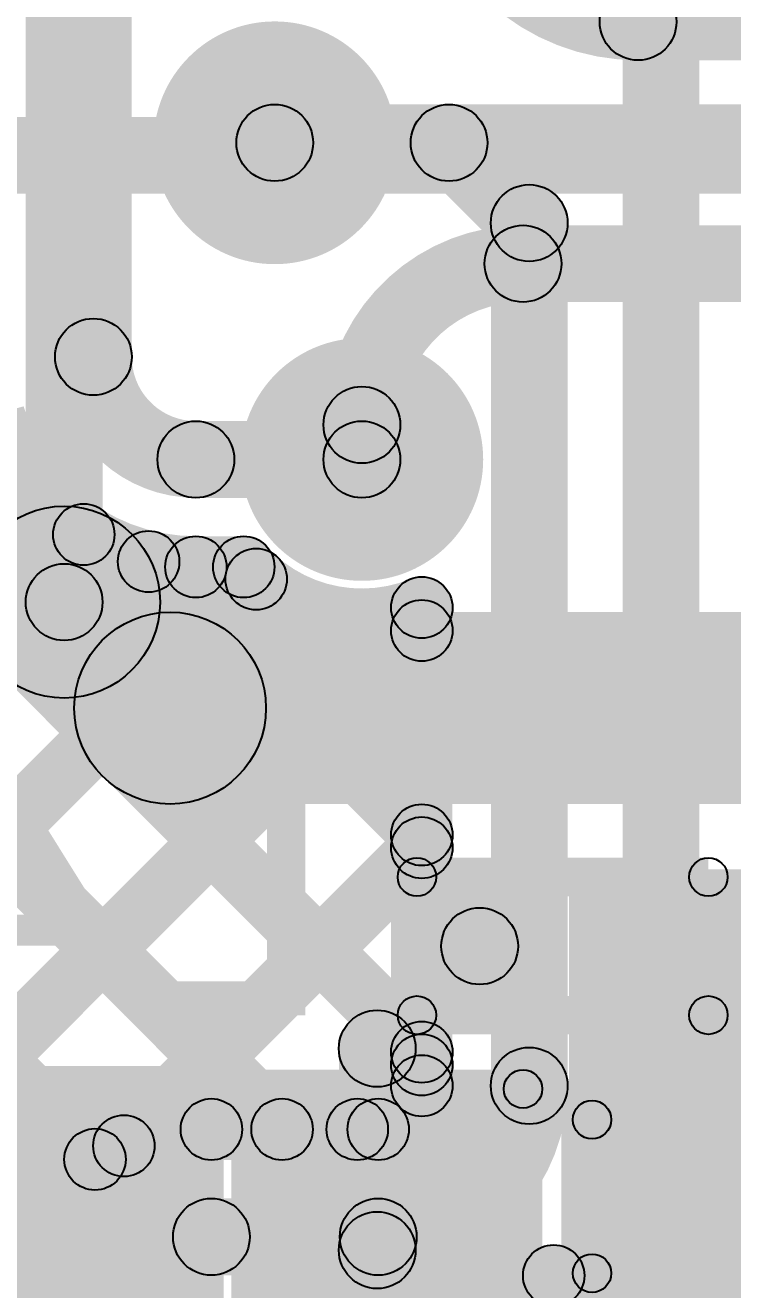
# Model space of a CAD drawing. Header units: millimetres. Extents: x -2.17 to 2.17, y -2.17 to 2.17.
# Drawn here: x 0.1061 to 0.1983, y -0.1478 to 0.0169 of the extents above; entities that cross this region are included whole.
import ezdxf

# ---------------------------------------------------------------- set-up
doc = ezdxf.new("R2010")
doc.units = ezdxf.units.MM
doc.header["$MEASUREMENT"] = 0
for name, color, linetype in [('BottomLayer', 5, 'Continuous'), ('BottomOverlay', 54, 'Continuous'), ('BottomPaste', 16, 'Continuous'), ('BottomSolder', 6, 'Continuous'), ('Mechanical1', 6, 'Continuous'), ('Mechanical2', 216, 'Continuous'), ('TopLayer', 1, 'Continuous'), ('TopSolder', 216, 'Continuous'), ('ViaHoleLayer', 16, 'Continuous')]:
    doc.layers.add(name, color=color, linetype=linetype)

# ---------------------------------------------------------------- blocks, each defined once
blk = doc.blocks.new('S______B______B_51')
at = {"layer": 'BottomLayer'}
for points in [[(-0.015, 0.0175), (-0.015, -0.0175), (-0.045, -0.0175), (-0.045, 0.0175)], [(0.045, 0.0175), (0.045, -0.0175), (0.015, -0.0175), (0.015, 0.0175)]]:
    blk.add_hatch(color=5, dxfattribs=at).paths.add_polyline_path(points)
at = {"layer": 'BottomOverlay'}
for points in [[(-0.049, 0.0185), (-0.049, 0.0235), (0.049, 0.0235), (0.049, 0.0185)], [(0.0515, -0.021), (0.0465, -0.021), (0.0465, 0.021), (0.0515, 0.021)]]:
    blk.add_hatch(color=54, dxfattribs=at).paths.add_polyline_path(points)
h = blk.add_hatch(color=54, dxfattribs=at)
edge = h.paths.add_edge_path()
edge.add_arc((0.049, 0.021), 0.0025, 0, 360)
h = blk.add_hatch(color=54, dxfattribs=at)
edge = h.paths.add_edge_path()
edge.add_arc((0.049, 0.021), 0.0025, 0, 360)
at = {"layer": 'BottomPaste'}
for points in [[(-0.015, 0.0175), (-0.015, -0.0175), (-0.045, -0.0175), (-0.045, 0.0175)], [(0.045, 0.0175), (0.045, -0.0175), (0.015, -0.0175), (0.015, 0.0175)]]:
    blk.add_hatch(color=16, dxfattribs=at).paths.add_polyline_path(points)
at = {"layer": 'BottomSolder'}
for points in [[(-0.011, 0.0215), (-0.011, -0.0215), (-0.049, -0.0215), (-0.049, 0.0215)], [(0.049, 0.0215), (0.049, -0.0215), (0.011, -0.0215), (0.011, 0.0215)]]:
    blk.add_hatch(color=6, dxfattribs=at).paths.add_polyline_path(points)
at = {"layer": 'BottomOverlay'}
blk.add_circle((0.049, 0.021), 0.0025, dxfattribs=at)
blk.add_circle((0.049, 0.021), 0.0025, dxfattribs=at)
blk = doc.blocks.new('IND_0201_B_277')
at = {"layer": 'BottomLayer'}
for points in [[(-0.01575, 0.00591), (-0.00591, 0.00591), (-0.00591, -0.00591), (-0.01575, -0.00591)], [(0.00591, 0.00591), (0.01575, 0.00591), (0.01575, -0.00591), (0.00591, -0.00591)]]:
    blk.add_hatch(color=5, dxfattribs=at).paths.add_polyline_path(points)
at = {"layer": 'BottomOverlay'}
h = blk.add_hatch(color=54, dxfattribs=at)
edge = h.paths.add_edge_path()
edge.add_arc((-0.019, 0.009), 0.0025, 0, 360)
h = blk.add_hatch(color=54, dxfattribs=at)
edge = h.paths.add_edge_path()
edge.add_arc((-0.019, 0.009), 0.0025, 0, 360)
for points in [[(-0.019, 0.0065), (-0.019, 0.0115), (0.019, 0.0115), (0.019, 0.0065)], [(-0.0165, -0.009), (-0.0215, -0.009), (-0.0215, 0.009), (-0.0165, 0.009)], [(0.0215, -0.009), (0.0165, -0.009), (0.0165, 0.009), (0.0215, 0.009)], [(-0.019, -0.0115), (-0.019, -0.0065), (0.019, -0.0065), (0.019, -0.0115)]]:
    blk.add_hatch(color=54, dxfattribs=at).paths.add_polyline_path(points)
h = blk.add_hatch(color=54, dxfattribs=at)
edge = h.paths.add_edge_path()
edge.add_arc((0.019, 0.009), 0.0025, 0, 360)
h = blk.add_hatch(color=54, dxfattribs=at)
edge = h.paths.add_edge_path()
edge.add_arc((0.019, 0.009), 0.0025, 0, 360)
h = blk.add_hatch(color=54, dxfattribs=at)
edge = h.paths.add_edge_path()
edge.add_arc((-0.019, -0.009), 0.0025, 0, 360)
h = blk.add_hatch(color=54, dxfattribs=at)
edge = h.paths.add_edge_path()
edge.add_arc((-0.019, -0.009), 0.0025, 0, 360)
h = blk.add_hatch(color=54, dxfattribs=at)
edge = h.paths.add_edge_path()
edge.add_arc((0.019, -0.009), 0.0025, 0, 360)
h = blk.add_hatch(color=54, dxfattribs=at)
edge = h.paths.add_edge_path()
edge.add_arc((0.019, -0.009), 0.0025, 0, 360)
at = {"layer": 'BottomPaste'}
for points in [[(-0.01575, 0.00591), (-0.00591, 0.00591), (-0.00591, -0.00591), (-0.01575, -0.00591)], [(0.00591, 0.00591), (0.01575, 0.00591), (0.01575, -0.00591), (0.00591, -0.00591)]]:
    blk.add_hatch(color=16, dxfattribs=at).paths.add_polyline_path(points)
at = {"layer": 'BottomSolder'}
for points in [[(-0.01791, 0.00807), (-0.00374, 0.00807), (-0.00374, -0.00807), (-0.01791, -0.00807)], [(0.00374, 0.00807), (0.01791, 0.00807), (0.01791, -0.00807), (0.00374, -0.00807)]]:
    blk.add_hatch(color=6, dxfattribs=at).paths.add_polyline_path(points)
at = {"layer": 'BottomOverlay'}
for centre in [(-0.019, 0.009), (-0.019, 0.009), (0.019, 0.009), (0.019, 0.009), (-0.019, -0.009), (-0.019, -0.009), (0.019, -0.009), (0.019, -0.009)]:
    blk.add_circle(centre, 0.0025, dxfattribs=at)
blk = doc.blocks.new('C__0402_B_443')
at = {"layer": 'BottomLayer'}
for points in [[(-0.0095, 0.0125), (-0.0095, -0.0125), (-0.0275, -0.0125), (-0.0275, 0.0125)], [(0.0275, 0.0125), (0.0275, -0.0125), (0.0095, -0.0125), (0.0095, 0.0125)]]:
    blk.add_hatch(color=5, dxfattribs=at).paths.add_polyline_path(points)
at = {"layer": 'BottomOverlay'}
h = blk.add_hatch(color=54, dxfattribs=at)
edge = h.paths.add_edge_path()
edge.add_arc((-0.031, 0.016), 0.0025, 0, 360)
h = blk.add_hatch(color=54, dxfattribs=at)
edge = h.paths.add_edge_path()
edge.add_arc((-0.031, 0.016), 0.0025, 0, 360)
for points in [[(-0.011, 0.0185), (-0.011, 0.0135), (-0.031, 0.0135), (-0.031, 0.0185)], [(0.031, 0.0185), (0.031, 0.0135), (0.011, 0.0135), (0.011, 0.0185)], [(-0.0285, -0.016), (-0.0335, -0.016), (-0.0335, 0.016), (-0.0285, 0.016)], [(0.0335, -0.016), (0.0285, -0.016), (0.0285, 0.016), (0.0335, 0.016)], [(-0.011, -0.0135), (-0.011, -0.0185), (-0.031, -0.0185), (-0.031, -0.0135)], [(0.031, -0.0135), (0.031, -0.0185), (0.011, -0.0185), (0.011, -0.0135)]]:
    blk.add_hatch(color=54, dxfattribs=at).paths.add_polyline_path(points)
h = blk.add_hatch(color=54, dxfattribs=at)
edge = h.paths.add_edge_path()
edge.add_arc((-0.011, 0.016), 0.0025, 0, 360)
h = blk.add_hatch(color=54, dxfattribs=at)
edge = h.paths.add_edge_path()
edge.add_arc((0.011, 0.016), 0.0025, 0, 360)
h = blk.add_hatch(color=54, dxfattribs=at)
edge = h.paths.add_edge_path()
edge.add_arc((0.031, 0.016), 0.0025, 0, 360)
h = blk.add_hatch(color=54, dxfattribs=at)
edge = h.paths.add_edge_path()
edge.add_arc((0.031, 0.016), 0.0025, 0, 360)
h = blk.add_hatch(color=54, dxfattribs=at)
edge = h.paths.add_edge_path()
edge.add_arc((-0.031, -0.016), 0.0025, 0, 360)
h = blk.add_hatch(color=54, dxfattribs=at)
edge = h.paths.add_edge_path()
edge.add_arc((-0.031, -0.016), 0.0025, 0, 360)
h = blk.add_hatch(color=54, dxfattribs=at)
edge = h.paths.add_edge_path()
edge.add_arc((-0.011, -0.016), 0.0025, 0, 360)
h = blk.add_hatch(color=54, dxfattribs=at)
edge = h.paths.add_edge_path()
edge.add_arc((0.011, -0.016), 0.0025, 0, 360)
h = blk.add_hatch(color=54, dxfattribs=at)
edge = h.paths.add_edge_path()
edge.add_arc((0.031, -0.016), 0.0025, 0, 360)
h = blk.add_hatch(color=54, dxfattribs=at)
edge = h.paths.add_edge_path()
edge.add_arc((0.031, -0.016), 0.0025, 0, 360)
at = {"layer": 'BottomPaste'}
for points in [[(-0.0095, 0.0125), (-0.0095, -0.0125), (-0.0275, -0.0125), (-0.0275, 0.0125)], [(0.0275, 0.0125), (0.0275, -0.0125), (0.0095, -0.0125), (0.0095, 0.0125)]]:
    blk.add_hatch(color=16, dxfattribs=at).paths.add_polyline_path(points)
at = {"layer": 'BottomSolder'}
for points in [[(-0.00714, 0.01486), (-0.00714, -0.01486), (-0.02986, -0.01486), (-0.02986, 0.01486)], [(0.02986, 0.01486), (0.02986, -0.01486), (0.00714, -0.01486), (0.00714, 0.01486)]]:
    blk.add_hatch(color=6, dxfattribs=at).paths.add_polyline_path(points)
at = {"layer": 'BottomOverlay'}
for centre in [(-0.031, 0.016), (-0.031, 0.016), (-0.011, 0.016), (0.011, 0.016), (0.031, 0.016), (0.031, 0.016), (-0.031, -0.016), (-0.031, -0.016), (-0.011, -0.016), (0.011, -0.016), (0.031, -0.016), (0.031, -0.016)]:
    blk.add_circle(centre, 0.0025, dxfattribs=at)

msp = doc.modelspace()

# ---------------------------------------------------------------- hatches: boundary and pattern name
at = {"layer": 'BottomLayer'}
for points in [[(0.11619, -0.05819), (0.10619, -0.05819), (0.10619, 0.05279), (0.11619, 0.05279)], [(0.186, 0.01239), (0.186, 0.02239), (0.43494, 0.02239), (0.43494, 0.01239)], [(0.13864, -0.00336), (0.13864, 0.00664), (0.43494, 0.00664), (0.43494, -0.00336)], [(0.171, -0.01911), (0.171, -0.00911), (0.43494, -0.00911), (0.43494, -0.01911)], [(0.155, -0.03961), (0.145, -0.03961), (0.145, -0.03511), (0.155, -0.03511)], [(0.10235, -0.06703), (0.12003, -0.04935), (0.13384, -0.06316), (0.11616, -0.08084)], [(0.125, -0.0845), (0.125, -0.0595), (0.264, -0.0595), (0.264, -0.0845)], [(0.177, -0.147), (0.251, -0.147), (0.251, -0.093), (0.177, -0.093)], [(0.15554, -0.11988), (0.14846, -0.11281), (0.16181, -0.09946), (0.16888, -0.10654)], [(0.157, -0.14261), (0.147, -0.14261), (0.147, -0.11635), (0.157, -0.11635)], [(-0.043, -0.55161), (0.132, -0.55161), (0.132, -0.11861), (-0.043, -0.11861)], [(0.176, -0.16), (0.304, -0.16), (0.304, -0.122), (0.176, -0.122)]]:
    msp.add_hatch(color=5, dxfattribs=at).paths.add_polyline_path(points)
h = msp.add_hatch(color=5, dxfattribs=at)
edge = h.paths.add_edge_path()
edge.add_arc((0.186, 0.01739), 0.005, 0, 360)
h = msp.add_hatch(color=5, dxfattribs=at)
edge = h.paths.add_edge_path()
edge.add_arc((0.186, 0.01739), 0.005, 0, 360)
h = msp.add_hatch(color=5, dxfattribs=at)
edge = h.paths.add_edge_path()
edge.add_arc((0.13864, 0.00164), 0.01181, 0, 360)
h = msp.add_hatch(color=5, dxfattribs=at)
edge = h.paths.add_edge_path()
edge.add_arc((0.13864, 0.00164), 0.005, 0, 360)
h = msp.add_hatch(color=5, dxfattribs=at)
edge = h.paths.add_edge_path()
edge.add_arc((0.171, -0.01411), 0.005, 0, 360)
h = msp.add_hatch(color=5, dxfattribs=at)
edge = h.paths.add_edge_path()
edge.add_arc((0.171, -0.01411), 0.005, 0, 360)
h = msp.add_hatch(color=5, dxfattribs=at)
edge = h.paths.add_edge_path()
edge.add_arc((0.15, -0.03961), 0.01181, 0, 360)
h = msp.add_hatch(color=5, dxfattribs=at)
edge = h.paths.add_edge_path()
edge.add_arc((0.15, -0.03511), 0.005, 0, 360)
h = msp.add_hatch(color=5, dxfattribs=at)
edge = h.paths.add_edge_path()
edge.add_arc((0.15, -0.03511), 0.005, 0, 360)
h = msp.add_hatch(color=5, dxfattribs=at)
edge = h.paths.add_edge_path()
edge.add_arc((0.15, -0.03961), 0.005, 0, 360)
h = msp.add_hatch(color=5, dxfattribs=at)
edge = h.paths.add_edge_path()
edge.add_arc((0.11119, -0.05819), 0.0125, 0, 360)
h = msp.add_hatch(color=5, dxfattribs=at)
edge = h.paths.add_edge_path()
edge.add_arc((0.11119, -0.05819), 0.005, 0, 360)
h = msp.add_hatch(color=5, dxfattribs=at)
edge = h.paths.add_edge_path()
edge.add_arc((0.125, -0.072), 0.0125, 0, 360)
h = msp.add_hatch(color=5, dxfattribs=at)
edge = h.paths.add_edge_path()
edge.add_arc((0.125, -0.072), 0.0125, 0, 360)
h = msp.add_hatch(color=5, dxfattribs=at)
edge = h.paths.add_edge_path()
edge.add_arc((0.16535, -0.103), 0.005, 0, 360)
h = msp.add_hatch(color=5, dxfattribs=at)
edge = h.paths.add_edge_path()
edge.add_arc((0.152, -0.11635), 0.005, 0, 360)
h = msp.add_hatch(color=5, dxfattribs=at)
edge = h.paths.add_edge_path()
edge.add_arc((0.152, -0.11635), 0.005, 0, 360)
h = msp.add_hatch(color=5, dxfattribs=at)
edge = h.paths.add_edge_path()
edge.add_arc((0.152, -0.14261), 0.005, 0, 360)
at = {"layer": 'BottomSolder'}
h = msp.add_hatch(color=6, dxfattribs=at)
edge = h.paths.add_edge_path()
edge.add_arc((0.13864, 0.00164), 0.01581, 0, 360)
h = msp.add_hatch(color=6, dxfattribs=at)
edge = h.paths.add_edge_path()
edge.add_arc((0.15, -0.03961), 0.01581, 0, 360)
at = {"layer": 'Mechanical1'}
msp.add_hatch(color=6, dxfattribs=at).paths.add_polyline_path([(0, -0.005), (0, 0.005), (2.16461, 0.005), (2.16461, -0.005)])
at = {"layer": 'TopLayer'}
for points in [[(0.194, -0.20061), (0.184, -0.20061), (0.184, 0.18839), (0.194, 0.18839)], [(0.12, -0.02625), (0.11, -0.02625), (0.11, 0.074), (0.12, 0.074)], [(0.13864, -0.00336), (0.13864, 0.00664), (0.16136, 0.00664), (0.16136, -0.00336)], [(0.15782, -0.00189), (0.16489, 0.00518), (0.17535, -0.00528), (0.16828, -0.01235)], [(0.17681, -0.12119), (0.16681, -0.12119), (0.16681, -0.00881), (0.17681, -0.00881)], [(0.12836, -0.04461), (0.12836, -0.03461), (0.15, -0.03461), (0.15, -0.04461)], [(-0.05106, -0.21985), (-0.05672, -0.2142), (0.11092, -0.04656), (0.11658, -0.05221)], [(0.09077, -0.05542), (0.09643, -0.04977), (0.16064, -0.11398), (0.15498, -0.11963)], [(0.11937, -0.05574), (0.12503, -0.05008), (0.16064, -0.08569), (0.15498, -0.09135)], [(0.12836, -0.05761), (0.12836, -0.04961), (0.1346, -0.04961), (0.1346, -0.05761)], [(-0.02425, -0.22133), (-0.02991, -0.21567), (0.13339, -0.05238), (0.13905, -0.05803)], [(0.00369, -0.22168), (-0.00197, -0.21602), (0.15498, -0.05907), (0.16064, -0.06472)], [(0.16181, -0.12119), (0.15381, -0.12119), (0.15381, -0.0589), (0.16181, -0.0589)], [(0.07912, -0.07205), (0.08477, -0.0664), (0.14242, -0.12404), (0.13676, -0.1297)], [(0.06482, -0.08604), (0.07048, -0.08038), (0.11804, -0.12795), (0.11239, -0.13361)], [(0.1218, -0.13184), (0.11615, -0.12619), (0.15498, -0.08735), (0.16064, -0.09301)], [(0.15223, -0.1297), (0.14658, -0.12404), (0.15498, -0.11564), (0.16064, -0.12129)], [(0.13038, -0.13087), (0.13038, -0.12287), (0.15213, -0.12287), (0.15213, -0.13087)], [(0.13038, -0.14587), (0.13038, -0.13587), (0.15213, -0.13587), (0.15213, -0.14587)], [(0.179, -0.20061), (0.171, -0.20061), (0.171, -0.14592), (0.179, -0.14592)]]:
    msp.add_hatch(color=1, dxfattribs=at).paths.add_polyline_path(points)
h = msp.add_hatch(color=1, dxfattribs=at)
edge = h.paths.add_edge_path()
edge.add_arc((0.13864, 0.00164), 0.01181, 0, 360)
h = msp.add_hatch(color=1, dxfattribs=at)
edge = h.paths.add_edge_path()
edge.add_arc((0.13864, 0.00164), 0.005, 0, 360)
h = msp.add_hatch(color=1, dxfattribs=at)
edge = h.paths.add_edge_path()
edge.add_arc((0.16136, 0.00164), 0.005, 0, 360)
h = msp.add_hatch(color=1, dxfattribs=at)
edge = h.paths.add_edge_path()
edge.add_arc((0.16136, 0.00164), 0.005, 0, 360)
h = msp.add_hatch(color=1, dxfattribs=at)
edge = h.paths.add_edge_path()
edge.add_arc((0.17181, -0.00881), 0.005, 0, 360)
h = msp.add_hatch(color=1, dxfattribs=at)
edge = h.paths.add_edge_path()
edge.add_arc((0.17181, -0.00881), 0.005, 0, 360)
h = msp.add_hatch(color=1, dxfattribs=at)
edge = h.paths.add_edge_path()
edge.add_arc((0.115, -0.02625), 0.005, 0, 360)
h = msp.add_hatch(color=1, dxfattribs=at)
edge = h.paths.add_edge_path()
edge.add_arc((0.115, -0.02625), 0.005, 0, 360)
h = msp.add_hatch(color=1, dxfattribs=at)
edge = h.paths.add_edge_path()
edge.add_arc((0.15, -0.03961), 0.01181, 0, 360)
h = msp.add_hatch(color=1, dxfattribs=at)
edge = h.paths.add_edge_path()
edge.add_arc((0.12836, -0.03961), 0.005, 0, 360)
h = msp.add_hatch(color=1, dxfattribs=at)
edge = h.paths.add_edge_path()
edge.add_arc((0.12836, -0.03961), 0.005, 0, 360)
h = msp.add_hatch(color=1, dxfattribs=at)
edge = h.paths.add_edge_path()
edge.add_arc((0.15, -0.03961), 0.005, 0, 360)
h = msp.add_hatch(color=1, dxfattribs=at)
edge = h.paths.add_edge_path()
edge.add_arc((0.11375, -0.04939), 0.004, 0, 360)
h = msp.add_hatch(color=1, dxfattribs=at)
edge = h.paths.add_edge_path()
edge.add_arc((0.1222, -0.05291), 0.004, 0, 360)
h = msp.add_hatch(color=1, dxfattribs=at)
edge = h.paths.add_edge_path()
edge.add_arc((0.12836, -0.05361), 0.004, 0, 360)
h = msp.add_hatch(color=1, dxfattribs=at)
edge = h.paths.add_edge_path()
edge.add_arc((0.12836, -0.05361), 0.004, 0, 360)
h = msp.add_hatch(color=1, dxfattribs=at)
edge = h.paths.add_edge_path()
edge.add_arc((0.1346, -0.05361), 0.004, 0, 360)
h = msp.add_hatch(color=1, dxfattribs=at)
edge = h.paths.add_edge_path()
edge.add_arc((0.1346, -0.05361), 0.004, 0, 360)
h = msp.add_hatch(color=1, dxfattribs=at)
edge = h.paths.add_edge_path()
edge.add_arc((0.13622, -0.0552), 0.004, 0, 360)
h = msp.add_hatch(color=1, dxfattribs=at)
edge = h.paths.add_edge_path()
edge.add_arc((0.15781, -0.0589), 0.004, 0, 360)
h = msp.add_hatch(color=1, dxfattribs=at)
edge = h.paths.add_edge_path()
edge.add_arc((0.15781, -0.0589), 0.004, 0, 360)
h = msp.add_hatch(color=1, dxfattribs=at)
edge = h.paths.add_edge_path()
edge.add_arc((0.15781, -0.0619), 0.004, 0, 360)
h = msp.add_hatch(color=1, dxfattribs=at)
edge = h.paths.add_edge_path()
edge.add_arc((0.15781, -0.08852), 0.004, 0, 360)
h = msp.add_hatch(color=1, dxfattribs=at)
edge = h.paths.add_edge_path()
edge.add_arc((0.15781, -0.09018), 0.004, 0, 360)
h = msp.add_hatch(color=1, dxfattribs=at)
edge = h.paths.add_edge_path()
edge.add_arc((0.15781, -0.11681), 0.004, 0, 360)
h = msp.add_hatch(color=1, dxfattribs=at)
edge = h.paths.add_edge_path()
edge.add_arc((0.15781, -0.11847), 0.004, 0, 360)
h = msp.add_hatch(color=1, dxfattribs=at)
edge = h.paths.add_edge_path()
edge.add_arc((0.17181, -0.12119), 0.005, 0, 360)
h = msp.add_hatch(color=1, dxfattribs=at)
edge = h.paths.add_edge_path()
edge.add_arc((0.17181, -0.12119), 0.005, 0, 360)
h = msp.add_hatch(color=1, dxfattribs=at)
edge = h.paths.add_edge_path()
edge.add_arc((0.15781, -0.12119), 0.004, 0, 360)
h = msp.add_hatch(color=1, dxfattribs=at)
edge = h.paths.add_edge_path()
edge.add_arc((0.15781, -0.12119), 0.004, 0, 360)
h = msp.add_hatch(color=1, dxfattribs=at)
edge = h.paths.add_edge_path()
edge.add_arc((0.13038, -0.12687), 0.004, 0, 360)
h = msp.add_hatch(color=1, dxfattribs=at)
edge = h.paths.add_edge_path()
edge.add_arc((0.13038, -0.12687), 0.004, 0, 360)
h = msp.add_hatch(color=1, dxfattribs=at)
edge = h.paths.add_edge_path()
edge.add_arc((0.13959, -0.12687), 0.004, 0, 360)
h = msp.add_hatch(color=1, dxfattribs=at)
edge = h.paths.add_edge_path()
edge.add_arc((0.1494, -0.12687), 0.004, 0, 360)
h = msp.add_hatch(color=1, dxfattribs=at)
edge = h.paths.add_edge_path()
edge.add_arc((0.15213, -0.12687), 0.004, 0, 360)
h = msp.add_hatch(color=1, dxfattribs=at)
edge = h.paths.add_edge_path()
edge.add_arc((0.15213, -0.12687), 0.004, 0, 360)
h = msp.add_hatch(color=1, dxfattribs=at)
edge = h.paths.add_edge_path()
edge.add_arc((0.11898, -0.12902), 0.004, 0, 360)
h = msp.add_hatch(color=1, dxfattribs=at)
edge = h.paths.add_edge_path()
edge.add_arc((0.11521, -0.13078), 0.004, 0, 360)
h = msp.add_hatch(color=1, dxfattribs=at)
edge = h.paths.add_edge_path()
edge.add_arc((0.13038, -0.14087), 0.005, 0, 360)
h = msp.add_hatch(color=1, dxfattribs=at)
edge = h.paths.add_edge_path()
edge.add_arc((0.13038, -0.14087), 0.005, 0, 360)
h = msp.add_hatch(color=1, dxfattribs=at)
edge = h.paths.add_edge_path()
edge.add_arc((0.15213, -0.14087), 0.005, 0, 360)
h = msp.add_hatch(color=1, dxfattribs=at)
edge = h.paths.add_edge_path()
edge.add_arc((0.15213, -0.14087), 0.005, 0, 360)
h = msp.add_hatch(color=1, dxfattribs=at)
edge = h.paths.add_edge_path()
edge.add_arc((0.175, -0.14592), 0.004, 0, 360)
h = msp.add_hatch(color=1, dxfattribs=at)
edge = h.paths.add_edge_path()
edge.add_arc((0.175, -0.14592), 0.004, 0, 360)
at = {"layer": 'TopSolder'}
h = msp.add_hatch(color=216, dxfattribs=at)
edge = h.paths.add_edge_path()
edge.add_arc((0.13864, 0.00164), 0.01581, 0, 360)
at = {"layer": 'ViaHoleLayer'}
h = msp.add_hatch(color=16, dxfattribs=at)
edge = h.paths.add_edge_path()
edge.add_arc((0.13864, 0.00164), 0.00591, 0, 360)
h = msp.add_hatch(color=16, dxfattribs=at)
edge = h.paths.add_edge_path()
edge.add_arc((0.15, -0.03961), 0.00591, 0, 360)

# ---------------------------------------------------------------- linework, layer by layer
at = {"layer": 'BottomLayer', "const_width": 0.01}
for points in [[(0.186, 0.01739, -0.414214), (0.162, 0.04139)], [(0.15, -0.03511, -0.414214), (0.171, -0.01411)]]:
    msp.add_lwpolyline(points, format="xyb", dxfattribs=at)
at = {"layer": 'BottomLayer'}
for centre, radius in [((0.186, 0.01739), 0.005), ((0.186, 0.01739), 0.005), ((0.13864, 0.00164), 0.005), ((0.171, -0.01411), 0.005), ((0.171, -0.01411), 0.005), ((0.15, -0.03511), 0.005), ((0.15, -0.03511), 0.005), ((0.15, -0.03961), 0.005), ((0.11119, -0.05819), 0.0125), ((0.11119, -0.05819), 0.005), ((0.125, -0.072), 0.0125), ((0.125, -0.072), 0.0125), ((0.16535, -0.103), 0.005), ((0.152, -0.11635), 0.005), ((0.152, -0.11635), 0.005), ((0.152, -0.14261), 0.005)]:
    msp.add_circle(centre, radius, dxfattribs=at)
at = {"layer": 'Mechanical2', "const_width": 0.01}
for points in [[(2.16535, 0.001, 1), (-2.16535, 0.001, 1)], [(2.08135, -0.01, 1), (-2.04935, -0.01, 1)], [(1.84055, 0.001, 1), (-1.84055, 0.001, 1)], [(1.6437, 0.001, 1), (-1.6437, 0.001, 1)], [(1.50394, 0, 1), (-1.50394, 0, 1)], [(1.30709, 0.001, 1), (-1.30709, 0.001, 1)], [(1.17323, 0.001, 1), (-1.17323, 0.001, 1)], [(0.97638, 0.001, 1), (-0.97638, 0.001, 1)], [(0.84252, 0.001, 1), (-0.84252, 0.001, 1)], [(0.64567, 0.001, 1), (-0.64567, 0.001, 1)], [(0.51081, -0.01261, 1), (-0.51281, -0.01261, 1)], [(0.31496, 0.001, 1), (-0.31496, 0.001, 1)]]:
    msp.add_lwpolyline(points, format="xyb", close=True, dxfattribs=at)
at = {"layer": 'TopLayer'}
for points, const_width in [([(0.12836, -0.03961, -0.414214), (0.115, -0.02625)], 0.01), ([(0.12836, -0.05361, -0.334663), (0.10206, -0.03379)], 0.008), ([(0.15781, -0.0589, -0.314183), (0.1346, -0.05361)], 0.008), ([(0.17181, -0.12119, -0.414214), (0.15213, -0.14087)], 0.01), ([(0.15781, -0.12119, -0.414214), (0.15213, -0.12687)], 0.008), ([(0.099, -0.15825, -0.414214), (0.13038, -0.12687)], 0.008), ([(0.113, -0.15825, -0.414214), (0.13038, -0.14087)], 0.01), ([(0.175, -0.14592, -0.188807), (0.15213, -0.15487)], 0.008)]:
    msp.add_lwpolyline(points, format="xyb", dxfattribs=dict(at, const_width=const_width))
for centre, radius in [((0.13864, 0.00164), 0.005), ((0.16136, 0.00164), 0.005), ((0.16136, 0.00164), 0.005), ((0.17181, -0.00881), 0.005), ((0.17181, -0.00881), 0.005), ((0.115, -0.02625), 0.005), ((0.115, -0.02625), 0.005), ((0.12836, -0.03961), 0.005), ((0.12836, -0.03961), 0.005), ((0.15, -0.03961), 0.005), ((0.11375, -0.04939), 0.004), ((0.1222, -0.05291), 0.004), ((0.12836, -0.05361), 0.004), ((0.12836, -0.05361), 0.004), ((0.1346, -0.05361), 0.004), ((0.1346, -0.05361), 0.004), ((0.13622, -0.0552), 0.004), ((0.15781, -0.0589), 0.004), ((0.15781, -0.0589), 0.004), ((0.15781, -0.0619), 0.004), ((0.15781, -0.08852), 0.004), ((0.15781, -0.09018), 0.004), ((0.15781, -0.11681), 0.004), ((0.15781, -0.11847), 0.004), ((0.17181, -0.12119), 0.005), ((0.17181, -0.12119), 0.005), ((0.15781, -0.12119), 0.004), ((0.15781, -0.12119), 0.004), ((0.13038, -0.12687), 0.004), ((0.13038, -0.12687), 0.004), ((0.13959, -0.12687), 0.004), ((0.1494, -0.12687), 0.004), ((0.15213, -0.12687), 0.004), ((0.15213, -0.12687), 0.004), ((0.11898, -0.12902), 0.004), ((0.11521, -0.13078), 0.004), ((0.13038, -0.14087), 0.005), ((0.13038, -0.14087), 0.005), ((0.15213, -0.14087), 0.005), ((0.15213, -0.14087), 0.005), ((0.175, -0.14592), 0.004), ((0.175, -0.14592), 0.004)]:
    msp.add_circle(centre, radius, dxfattribs=at)

# ---------------------------------------------------------------- block references
for name, p, rotation in [('S______B______B_51', (0.122, -0.14261), 360), ('IND_0201_B_277', (0.17617, -0.103), 360), ('C__0402_B_443', (0.196, -0.15661), 270)]:
    msp.add_blockref(name, p, dxfattribs=dict(rotation=rotation))

# ---------------------------------------------------------------- texts
at = {"layer": 'BottomOverlay', "text_generation_flag": 2}
msp.add_text('L4', height=0.04, dxfattribs=at).set_placement((0.147, -0.112))

doc.saveas('drawing.dxf')
